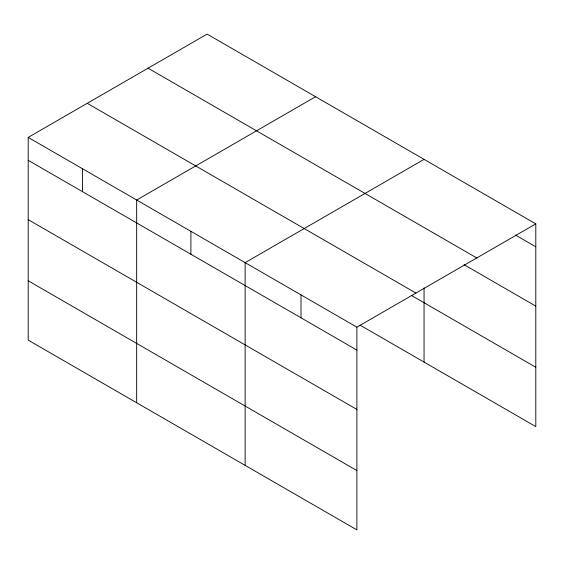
<?xml version="1.0" encoding="UTF-8"?>
<svg xmlns="http://www.w3.org/2000/svg" width="564" height="564" viewBox="0 0 564 564"><rect width="100%" height="100%" fill="white"/><g stroke="black" fill="none" stroke-linecap="round" stroke-linejoin="round"><path stroke-width="0.85" d="M28.2 137.397L356.885 327.162L356.885 529.899L28.2 340.134L28.2 137.397L207.115 34.101L535.8 223.866L535.8 426.603L360.022 325.118M315.579 96.726L136.664 200.023L136.664 402.752M424.05 159.351L245.128 262.648L245.128 465.378M356.885 327.162L535.8 223.866M515.411 235.012L535.8 246.778M148.071 68.195L476.756 257.952M464.066 264.706L535.8 306.118M87.244 103.311L415.929 293.076M411.241 295.346L535.8 367.263M28.2 160.317L356.885 350.082M28.2 219.657L356.885 409.422M28.2 280.794L356.885 470.559M424.05 287.894L424.05 362.081M301.007 294.901L301.007 317.821M190.9 231.332L190.9 254.251M82.436 168.714L82.436 191.626"/></g></svg>
